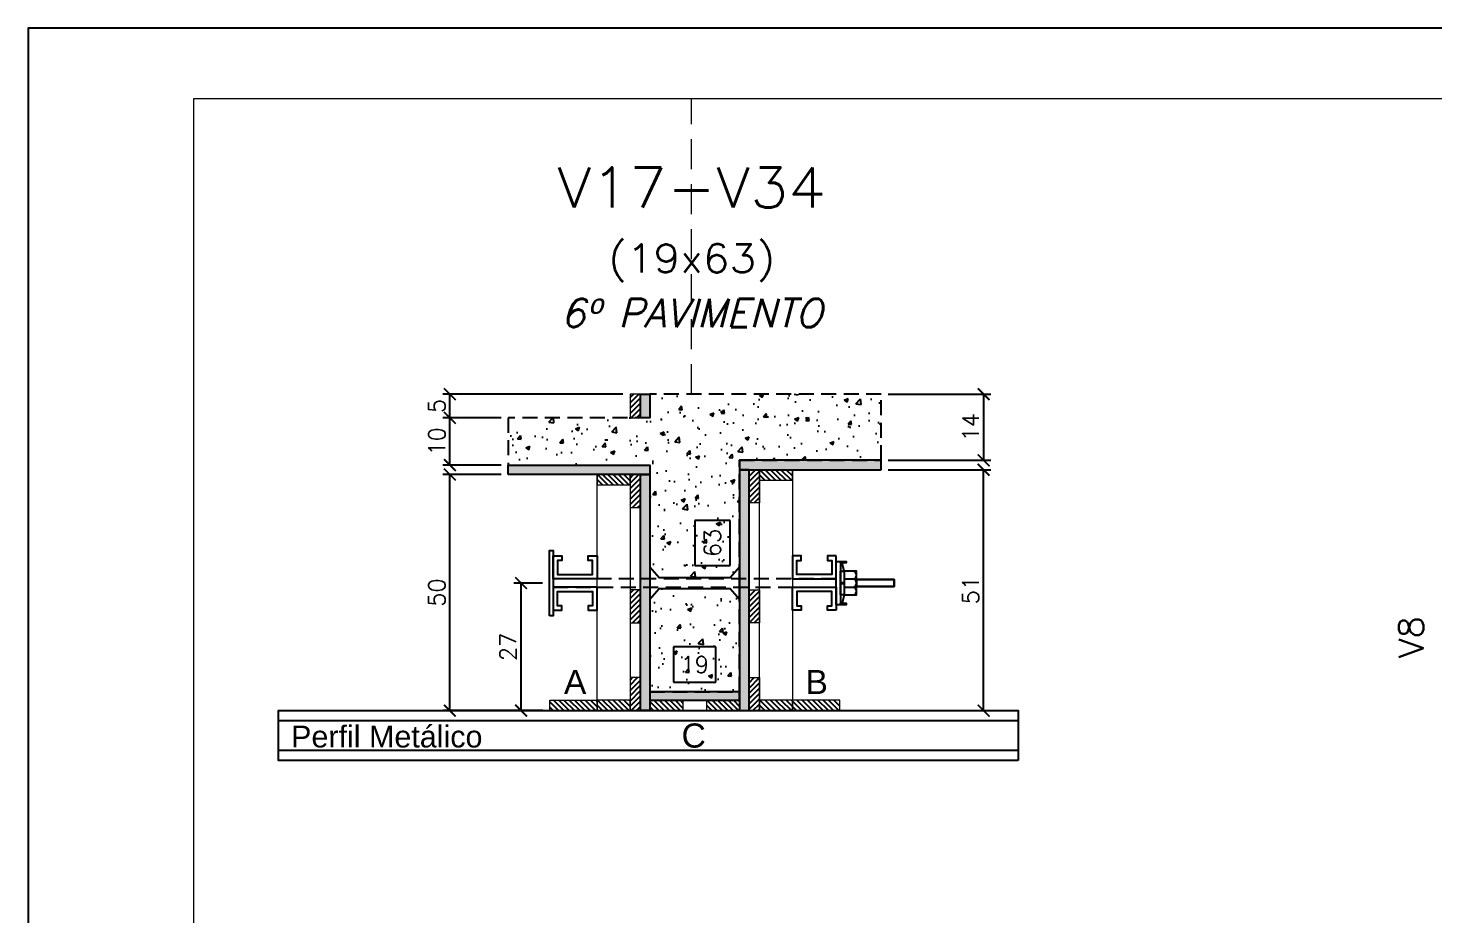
# Model space of a CAD drawing. Extents: x -23436 to 4767, y -4638 to 9755.
# Drawn here: x -20676 to -20081, y 157 to 532 of the extents above; entities that cross this region are included whole.
import ezdxf
from ezdxf.enums import TextEntityAlignment as Align

# ---------------------------------------------------------------- set-up
doc = ezdxf.new("R2010")
doc.units = 0
doc.header["$PDMODE"] = 2
doc.header["$PDSIZE"] = 10
doc.linetypes.add('CABLIN', pattern=[0.35, 0.25, -0.1])
doc.linetypes.add('HIDDEN', pattern=[9.525, 6.35, -3.175])
doc.layers.get('0').update_dxf_attribs({"lineweight": 13})
doc.layers.get('Defpoints').update_dxf_attribs({"lineweight": 13})
for name, color, linetype in [('Barra de Ancoragem', 20, 'Continuous'), ('Concreto', 250, 'HIDDEN'), ('Cota', 4, 'Continuous'), ('Cota Seção (2x)', 4, 'Continuous'), ('Hachura', 252, 'CABLIN'), ('MB Logo', 255, 'Continuous'), ('Painéis', 200, 'Continuous'), ('Perfil Metálico', 224, 'Continuous'), ('Texto de Titulo', 7, 'Continuous'), ('Texto Qtd Sarr', 242, 'Continuous'), ('Tubo de PVC', 51, 'Continuous')]:
    doc.layers.add(name, color=color, linetype=linetype)
for name, color, linetype, lineweight in [('FOLHA MB', 7, 'Continuous', 13), ('Madeira', 100, 'Continuous', 13), ('Texto Seção', 7, 'Continuous', 15)]:
    doc.layers.add(name, color=color, linetype=linetype, lineweight=lineweight)
doc.layers.add('Laje_Perimetro', color=7, linetype='Continuous', plot=False)
doc.styles.add('ARIAL', font='arial.ttf', dxfattribs={"oblique": 15, "height": 25})
doc.styles.add('REGUA-120', font='ROMANS.shx', dxfattribs={"height": 15})
doc.styles.add('ROMANS', font='romans.shx')
doc.dimstyles.new('Cota Seção (2x)', dxfattribs={"dimtxt": 7, "dimasz": 5, "dimexe": 3, "dimexo": 3, "dimgap": 2, "dimtad": 3, "dimdec": 1, "dimlfac": 0.5, "dimzin": 12, "dimdsep": 46, "dimtxsty": 'ROMANS', "dimblk": 'ARCHTICK', "dimcen": 0, "dimclrd": 4, "dimclre": 4, "dimclrt": 1, "dimadec": 1, "dimazin": 3, "dimtfac": 1, "dimtdec": 1, "dimtmove": 0, "dimatfit": 3, "dimldrblk": 'OBLIQUE', "dimfxl": 1, "dimtolj": 1, "dimtzin": 12, "dimarcsym": 0})
doc.dimstyles.new('Cota Seção interna', dxfattribs={"dimtxt": 7, "dimasz": 6, "dimexe": 0.18, "dimexo": 2, "dimgap": -4, "dimtad": 3, "dimdec": 1, "dimlfac": 0.5, "dimzin": 12, "dimdsep": 46, "dimtxsty": 'ROMANS', "dimblk": 'ARCHTICK', "dimcen": 0.09, "dimse1": 1, "dimse2": 1, "dimsd1": 1, "dimsd2": 1, "dimclrd": 180, "dimclre": 5, "dimclrt": 1, "dimadec": 0, "dimazin": 3, "dimtfac": 1, "dimtdec": 1, "dimtofl": 0, "dimtmove": 0, "dimatfit": 3, "dimldrblk": 'ARCHTICK', "dimfxl": 1, "dimtolj": 1, "dimtzin": 0, "dimarcsym": 0})
pattern_1 = [(315, (2543.5869, -7986.3843), (1.12253202, 1.12253202), [])]
pattern_2 = [(45, (-12063.3896, 23157.8796), (-1.12253202, 1.12253202), [])]
pattern_3 = [(225, (-28674.277, -22620.1594), (1.12253202, -1.12253202), [])]

# ---------------------------------------------------------------- blocks, each defined once
blk = doc.blocks.new('A$C169d8357')
at = {"layer": 'FOLHA MB', "color": 1}
for points in [[(0, 1199.94), (0, 149.94), (1485.02, 149.94), (1485.02, 1199.94)], [(70, 1169.94), (70, 179.94), (1455.02, 179.94), (1455.02, 1169.94)]]:
    blk.add_lwpolyline(points, close=True, dxfattribs=at)
blk = doc.blocks.new('*D983')
at = {"layer": 'Cota Seção (2x)', "color": 180, "lineweight": -2, "transparency": 16777216}
for p, q in [((-20385.03, 270.26), (-20403.03, 270.26)), ((-20403.03, 270.26), (-20403.03, 255.26)), ((-20385.03, 255.26), (-20385.03, 270.26)), ((-20403.03, 255.26), (-20385.03, 255.26))]:
    blk.add_line(p, q, dxfattribs=at)
at = {"layer": 'Defpoints', "color": 0, "transparency": 16777216}
for p in [(-20413.03, 251.26), (-20375.03, 251.26), (-20375.03, 251.26)]:
    blk.add_point(p, dxfattribs=at)
at = {"layer": 'Cota Seção (2x)', "color": 1, "transparency": 16777216, "insert": (-20394.03, 262.76), "char_height": 7, "attachment_point": 5, "style": 'ROMANS'}
blk.add_mtext('\\A1;19', dxfattribs=at)
blk = doc.blocks.new('_ArchTick')
at = {"color": 0, "linetype": 'ByBlock', "const_width": 0.15}
blk.add_lwpolyline([(-0.5, -0.5), (0.5, 0.5)], dxfattribs=at)
blk = doc.blocks.new('*D984')
at = {"layer": 'Cota', "color": 4, "lineweight": -2, "transparency": 16777216}
for p, q in [((-20312.03, 377.26), (-20268.66, 377.26)), ((-20271.66, 377.26), (-20271.66, 349.26)), ((-20312.03, 349.26), (-20268.66, 349.26))]:
    blk.add_line(p, q, dxfattribs=at)
at = {"layer": 'Defpoints', "color": 0, "transparency": 16777216}
for p in [(-20315.03, 377.26), (-20315.03, 349.26), (-20271.66, 349.26)]:
    blk.add_point(p, dxfattribs=at)
at = {"layer": 'Cota', "color": 4, "lineweight": -2, "transparency": 16777216, "xscale": 5, "yscale": 5, "zscale": 5}
for p, rotation in [((-20271.66, 377.26), 90), ((-20271.66, 349.26), 270)]:
    blk.add_blockref('_ArchTick', p, dxfattribs=dict(at, rotation=rotation))
at = {"layer": 'Cota', "color": 1, "transparency": 16777216, "insert": (-20277.16, 363.26), "char_height": 7, "attachment_point": 5, "rotation": 90, "style": 'ROMANS'}
blk.add_mtext('\\A1;14', dxfattribs=at)
blk = doc.blocks.new('_OBLIQUE')
at = {"color": 0, "linetype": 'ByBlock', "lineweight": -2}
for p, q in [((0, 0), (-1, 0)), ((-0.5, -0.5), (0.5, 0.5))]:
    blk.add_line(p, q, dxfattribs=at)
blk = doc.blocks.new('DSADSAD')
at = {"layer": 'Barra de Ancoragem'}
for p, q in [((-12990.96, 7698.42), (-13009.22, 7698.42)), ((-13005.1, 7696.87), (-13008.63, 7697.64)), ((-12995.08, 7696.87), (-12991.55, 7697.64))]:
    blk.add_line(p, q, dxfattribs=at)
at = {"layer": 'Barra de Ancoragem', "flags": 128}
for points in [[(-13009.22, 7700.2), (-12990.96, 7700.2), (-12990.96, 7698.42), (-13009.22, 7698.42)], [(-13008.63, 7698.42), (-13008.63, 7696.05), (-13009.22, 7696.05), (-13009.22, 7698.42)], [(-12995.08, 7698.42), (-12995.08, 7696.87), (-13005.1, 7696.87), (-13005.1, 7698.42)], [(-12990.96, 7698.42), (-12990.96, 7696.05), (-12991.55, 7696.05), (-12991.55, 7698.42)]]:
    blk.add_lwpolyline(points, close=True, dxfattribs=at)
for points in [[(-13005.1, 7696.87), (-13005.1, 7691.61), (-12995.08, 7691.61), (-12995.08, 7696.87)], [(-13000.38, 7696.87), (-13000.38, 7698.42), (-12999.79, 7698.42), (-12999.79, 7696.87), (-13000.38, 7696.87), (-12999.79, 7696.87)]]:
    blk.add_lwpolyline(points, dxfattribs=at)
for points in [[(-13001.86, 7696.87), (-13001.86, 7692.79, 0.666667), (-12998.32, 7692.79, 0.666667)], [(-12998.32, 7696.87), (-12998.32, 7692.79, 0.729796), (-12995.08, 7692.79, 0.729796)]]:
    blk.add_lwpolyline(points, format="xyb", dxfattribs=at)
at = {"layer": 'Barra de Ancoragem'}
blk.add_arc((-13003.48, 7693.31), 1.7, 197.75636, 342.24364, dxfattribs=at)
blk = doc.blocks.new('*D985')
at = {"layer": 'Cota', "color": 4, "lineweight": -2, "transparency": 16777216}
for p, q in [((-20458.55, 297.26), (-20470.6, 297.26)), ((-20467.6, 243.26), (-20467.6, 297.26)), ((-20458.43, 243.26), (-20470.6, 243.26))]:
    blk.add_line(p, q, dxfattribs=at)
at = {"layer": 'Defpoints', "color": 0, "transparency": 16777216}
for p in [(-20467.6, 297.26), (-20455.55, 297.26), (-20455.43, 243.26)]:
    blk.add_point(p, dxfattribs=at)
at = {"layer": 'Cota', "color": 4, "lineweight": -2, "transparency": 16777216, "xscale": 5, "yscale": 5, "zscale": 5}
for p, rotation in [((-20467.6, 297.26), 90), ((-20467.6, 243.26), 270)]:
    blk.add_blockref('_ArchTick', p, dxfattribs=dict(at, rotation=rotation))
at = {"layer": 'Cota', "color": 1, "transparency": 16777216, "insert": (-20473.1, 270.26), "char_height": 7, "attachment_point": 5, "rotation": 90, "style": 'ROMANS'}
blk.add_mtext('\\A1;27', dxfattribs=at)
blk = doc.blocks.new('*D986')
at = {"layer": 'Cota', "color": 4, "lineweight": -2, "transparency": 16777216}
for p, q in [((-20312.03, 345.26), (-20268.66, 345.26)), ((-20271.66, 243.26), (-20271.66, 345.26)), ((-20329.63, 243.26), (-20268.66, 243.26))]:
    blk.add_line(p, q, dxfattribs=at)
at = {"layer": 'Defpoints', "color": 0, "transparency": 16777216}
for p in [(-20315.03, 345.26), (-20271.66, 345.26), (-20332.63, 243.26)]:
    blk.add_point(p, dxfattribs=at)
at = {"layer": 'Cota', "color": 4, "lineweight": -2, "transparency": 16777216, "xscale": 5, "yscale": 5, "zscale": 5}
for p, rotation in [((-20271.66, 345.26), 90), ((-20271.66, 243.26), 270)]:
    blk.add_blockref('_ArchTick', p, dxfattribs=dict(at, rotation=rotation))
at = {"layer": 'Cota', "color": 1, "transparency": 16777216, "insert": (-20277.16, 294.26), "char_height": 7, "attachment_point": 5, "rotation": 90, "style": 'ROMANS'}
blk.add_mtext('\\A1;51', dxfattribs=at)
blk = doc.blocks.new('*D987')
at = {"layer": 'Cota Seção (2x)', "color": 180, "lineweight": -2, "transparency": 16777216}
for p, q in [((-20379.03, 323.76), (-20394.03, 323.76)), ((-20394.03, 323.76), (-20394.03, 304.76)), ((-20379.03, 304.76), (-20379.03, 323.76)), ((-20394.03, 304.76), (-20379.03, 304.76))]:
    blk.add_line(p, q, dxfattribs=at)
at = {"layer": 'Defpoints', "color": 0, "transparency": 16777216}
for p in [(-20375.03, 377.26), (-20375.03, 377.26), (-20375.03, 251.26)]:
    blk.add_point(p, dxfattribs=at)
at = {"layer": 'Cota Seção (2x)', "color": 1, "transparency": 16777216, "insert": (-20386.53, 314.26), "char_height": 7, "attachment_point": 5, "rotation": 90, "style": 'ROMANS'}
blk.add_mtext('\\A1;63', dxfattribs=at)
blk = doc.blocks.new('*D988')
at = {"layer": 'Cota', "color": 4, "lineweight": -2, "transparency": 16777216}
for p, q in [((-20476.03, 343.26), (-20500.76, 343.26)), ((-20497.76, 243.26), (-20497.76, 343.26)), ((-20458.43, 243.26), (-20500.76, 243.26))]:
    blk.add_line(p, q, dxfattribs=at)
at = {"layer": 'Defpoints', "color": 0, "transparency": 16777216}
for p in [(-20497.76, 343.26), (-20473.03, 343.26), (-20455.43, 243.26)]:
    blk.add_point(p, dxfattribs=at)
at = {"layer": 'Cota', "color": 4, "lineweight": -2, "transparency": 16777216, "xscale": 5, "yscale": 5, "zscale": 5}
for p, rotation in [((-20497.76, 343.26), 90), ((-20497.76, 243.26), 270)]:
    blk.add_blockref('_ArchTick', p, dxfattribs=dict(at, rotation=rotation))
at = {"layer": 'Cota', "color": 1, "transparency": 16777216, "insert": (-20503.26, 293.26), "char_height": 7, "attachment_point": 5, "rotation": 90, "style": 'ROMANS'}
blk.add_mtext('\\A1;50', dxfattribs=at)
blk = doc.blocks.new('*D989')
at = {"layer": 'Cota', "color": 4, "lineweight": -2, "transparency": 16777216}
for p, q in [((-20476.03, 367.26), (-20500.76, 367.26)), ((-20497.76, 347.26), (-20497.76, 367.26)), ((-20476.03, 347.26), (-20500.76, 347.26))]:
    blk.add_line(p, q, dxfattribs=at)
at = {"layer": 'Defpoints', "color": 0, "transparency": 16777216}
for p in [(-20497.76, 367.26), (-20473.03, 367.26), (-20473.03, 347.26)]:
    blk.add_point(p, dxfattribs=at)
at = {"layer": 'Cota', "color": 4, "lineweight": -2, "transparency": 16777216, "xscale": 5, "yscale": 5, "zscale": 5}
for p, rotation in [((-20497.76, 367.26), 90), ((-20497.76, 347.26), 270)]:
    blk.add_blockref('_ArchTick', p, dxfattribs=dict(at, rotation=rotation))
at = {"layer": 'Cota', "color": 1, "transparency": 16777216, "insert": (-20503.26, 357.26), "char_height": 7, "attachment_point": 5, "rotation": 90, "style": 'ROMANS'}
blk.add_mtext('\\A1;10', dxfattribs=at)
blk = doc.blocks.new('*D990')
at = {"layer": 'Cota', "color": 4, "lineweight": -2, "transparency": 16777216}
for p, q in [((-20424.43, 377.26), (-20500.76, 377.26)), ((-20497.76, 367.26), (-20497.76, 377.26)), ((-20476.03, 367.26), (-20500.76, 367.26))]:
    blk.add_line(p, q, dxfattribs=at)
at = {"layer": 'Defpoints', "color": 0, "transparency": 16777216}
for p in [(-20497.76, 377.26), (-20421.43, 377.26), (-20473.03, 367.26)]:
    blk.add_point(p, dxfattribs=at)
at = {"layer": 'Cota', "color": 4, "lineweight": -2, "transparency": 16777216, "xscale": 5, "yscale": 5, "zscale": 5}
for p, rotation in [((-20497.76, 377.26), 90), ((-20497.76, 367.26), 270)]:
    blk.add_blockref('_ArchTick', p, dxfattribs=dict(at, rotation=rotation))
at = {"layer": 'Cota', "color": 1, "transparency": 16777216, "insert": (-20503.26, 372.26), "char_height": 7, "attachment_point": 5, "rotation": 90, "style": 'ROMANS'}
blk.add_mtext('\\A1;5', dxfattribs=at)
blk = doc.blocks.new('titulo1')
at = {"layer": 'Defpoints', "color": 252, "linetype": 'HIDDEN', "ltscale": 2}
blk.add_line((0, 0), (0, 125), dxfattribs=at)
at = {"layer": 'Defpoints', "style": 'ROMANS', "oblique": 15}
blk.add_attdef('FOLHA', text='', height=10, dxfattribs=at).set_placement((0, 15.58), align=Align.MIDDLE_CENTER)
at = {"layer": 'Texto Qtd Sarr', "color": 3, "style": 'ROMANS', "oblique": 15}
for tag, height, p in [('TITULO', 17, (0, 71.45)), ('SEÇÃO', 12, (0, 41.55))]:
    blk.add_attdef(tag, text='', height=height, dxfattribs=at).set_placement(p, align=Align.MIDDLE_CENTER)

msp = doc.modelspace()

# ---------------------------------------------------------------- hatches: boundary and pattern name
at = {"layer": 'Concreto'}
h = msp.add_hatch(dxfattribs=at)
h.set_pattern_fill('AR-CONC', color=256, scale=2.5)
h.set_pattern_definition([(50, (-89.497, 55.398), (17.931505, -1.568803), [1.875, -20.625]), (355, (-89.497, 55.398), (-3.468783, 18.804803), [1.5, -16.5]), (100.45144, (-88.003, 55.267), (14.462721, 17.236), [1.593505, -17.528553]), (46.1842, (-89.497, 60.398), (26.681033, -4.137982), [2.8125, -30.9375]), (96.63564, (-87.274, 60.053), (23.36655, 24.352965), [2.39026, -26.292844]), (351.18416, (-89.497, 60.398), (23.36655, 24.352965), [2.25, -24.75]), (21, (-86.997, 59.148), (14.922676, -10.065472), [1.875, -20.625]), (326, (-86.997, 59.148), (6.082883, 18.128751), [1.5, -16.5]), (71.45144, (-85.754, 58.31), (21.00556, 8.063279), [1.593505, -17.528553]), (37.5, (-89.497, 55.398), (0.3039964, 8.3223463), [0, -16.3, 0, -16.75, 0, -16.5625]), (7.5, (-89.497, 55.398), (6.5767384, 9.8602928), [0, -9.55, 0, -15.925, 0, -6.3125]), (327.5, (-95.072, 55.398), (13.345561, -0.5638718), [0, -6.25, 0, -19.5, 0, -25.875]), (317.5, (-97.572, 55.398), (14.579654, 2.5026246), [0, -8.125, 0, -12.95, 0, -18.375])])
h.paths.add_polyline_path([(-20375.03, 290.48), (-20379.03, 294.98), (-20409.03, 294.98), (-20413.03, 290.48), (-20413.03, 251.26), (-20375.03, 251.26)])
h.paths.add_polyline_path([(-20375.03, 349.26), (-20315.03, 349.26), (-20315.03, 377.26), (-20413.03, 377.26), (-20413.03, 367.26), (-20417.03, 367.26), (-20421.43, 367.26), (-20473.03, 367.26), (-20473.03, 347.26), (-20413.03, 347.26), (-20413.03, 343.26), (-20413.03, 304.04), (-20409.03, 299.54), (-20379.03, 299.54), (-20375.03, 304.04), (-20375.03, 345.26)])
h.paths.add_polyline_path([(-20400.78, 257.51), (-20387.28, 257.51), (-20387.28, 268.01), (-20400.78, 268.01)], flags=24)
h.paths.add_polyline_path([(-20381.28, 307.01), (-20381.28, 321.51), (-20391.78, 321.51), (-20391.78, 307.01)], flags=24)
at = {"layer": 'Hachura'}
h = msp.add_hatch(dxfattribs=at)
h.set_pattern_fill('ANSI31', color=256, scale=0.5, angle=360, style=0)
h.set_pattern_definition([(45, (-12063.3896, 23281.8796), (-1.12253202, 1.12253202), [])])
h.paths.add_polyline_path([(-20421.43, 367.26), (-20417.03, 367.26), (-20417.03, 377.26), (-20421.43, 377.26)])
h = msp.add_hatch(color=256, dxfattribs=at)
h.dxf.hatch_style = 1
h.paths.add_polyline_path([(-20417.03, 377.26), (-20413.03, 377.26), (-20413.03, 367.26), (-20417.03, 367.26)])
h = msp.add_hatch(color=256, dxfattribs=at)
h.dxf.hatch_style = 1
h.paths.add_polyline_path([(-20473.03, 343.26), (-20473.03, 347.26), (-20413.03, 347.26), (-20413.03, 343.26)])
h = msp.add_hatch(color=256, dxfattribs=at)
h.dxf.hatch_style = 1
h.paths.add_polyline_path([(-20315.03, 345.26), (-20315.03, 349.26), (-20375.03, 349.26), (-20375.03, 345.26)])
h = msp.add_hatch(dxfattribs=at)
h.set_pattern_fill('ANSI31', color=256, scale=0.5, angle=270, style=0)
h.set_pattern_definition([(315, (2497.1869, -7890.7843), (1.12253202, 1.12253202), [])])
h.paths.add_polyline_path([(-20421.43, 338.86), (-20421.43, 343.26), (-20435.43, 343.26), (-20435.43, 338.86)])
h = msp.add_hatch(dxfattribs=at)
h.set_pattern_fill('ANSI31', color=256, scale=0.5, angle=180, style=0)
h.set_pattern_definition([(225, (-28674.277, -22571.3607), (1.12253202, -1.12253202), [])])
h.paths.add_polyline_path([(-20417.03, 343.26), (-20421.43, 343.26), (-20421.43, 329.26), (-20417.03, 329.26)])
h = msp.add_hatch(color=256, dxfattribs=at)
h.dxf.hatch_style = 1
h.paths.add_polyline_path([(-20417.03, 343.26), (-20413.03, 343.26), (-20413.03, 243.26), (-20417.03, 243.26)])
h = msp.add_hatch(color=256, dxfattribs=at)
h.dxf.hatch_style = 1
h.paths.add_polyline_path([(-20371.03, 345.26), (-20375.03, 345.26), (-20375.03, 243.26), (-20371.03, 243.26)])
h = msp.add_hatch(dxfattribs=at)
h.set_pattern_fill('ANSI31', color=256, scale=0.5, angle=180, style=0)
h.set_pattern_definition([(225, (-28674.277, -22569.3607), (1.12253202, -1.12253202), [])])
h.paths.add_polyline_path([(-20371.03, 345.26), (-20366.63, 345.26), (-20366.63, 331.26), (-20371.03, 331.26)])
h = msp.add_hatch(dxfattribs=at)
h.set_pattern_fill('ANSI31', color=256, scale=0.5, angle=270, style=0)
h.set_pattern_definition([(315, (2565.9869, -7888.7843), (1.12253202, 1.12253202), [])])
h.paths.add_polyline_path([(-20352.63, 340.86), (-20352.63, 345.26), (-20366.63, 345.26), (-20366.63, 340.86)])
h = msp.add_hatch(dxfattribs=at)
h.set_pattern_fill('ANSI31', color=256, scale=0.5, angle=180, style=0)
h.set_pattern_definition(pattern_3)
h.paths.add_polyline_path([(-20417.03, 294.46), (-20421.43, 294.46), (-20421.43, 280.46), (-20417.03, 280.46)])
h = msp.add_hatch(dxfattribs=at)
h.set_pattern_fill('ANSI31', color=256, scale=0.5, angle=180, style=0)
h.set_pattern_definition(pattern_3)
h.paths.add_polyline_path([(-20371.03, 294.46), (-20366.63, 294.46), (-20366.63, 280.46), (-20371.03, 280.46)])
h = msp.add_hatch(dxfattribs=at)
h.set_pattern_fill('ANSI31', color=256, scale=0.5, angle=360, style=0)
h.set_pattern_definition(pattern_2)
h.paths.add_polyline_path([(-20421.43, 243.26), (-20417.03, 243.26), (-20417.03, 257.26), (-20421.43, 257.26)])
h = msp.add_hatch(dxfattribs=at)
h.set_pattern_fill('ANSI31', color=256, scale=0.5, angle=360, style=0)
h.set_pattern_definition(pattern_2)
h.paths.add_polyline_path([(-20366.63, 243.26), (-20371.03, 243.26), (-20371.03, 257.26), (-20366.63, 257.26)])
h = msp.add_hatch(color=256, dxfattribs=at)
h.dxf.hatch_style = 1
h.paths.add_polyline_path([(-20375.03, 247.66), (-20375.03, 251.26), (-20413.03, 251.26), (-20413.03, 247.66)])
h = msp.add_hatch(dxfattribs=at)
h.set_pattern_fill('ANSI31', color=256, scale=0.5, angle=270, style=0)
h.set_pattern_definition([(315, (2539.1869, -7986.3843), (1.12253202, 1.12253202), [])])
h.paths.add_polyline_path([(-20455.43, 243.26), (-20455.43, 247.66), (-20435.43, 247.66), (-20435.43, 243.26)])
h = msp.add_hatch(dxfattribs=at)
h.set_pattern_fill('ANSI31', color=256, scale=0.5, angle=270, style=0)
h.set_pattern_definition([(315, (2497.1869, -7986.3843), (1.12253202, 1.12253202), [])])
h.paths.add_polyline_path([(-20421.43, 243.26), (-20421.43, 247.66), (-20435.43, 247.66), (-20435.43, 243.26)])
h = msp.add_hatch(dxfattribs=at)
h.set_pattern_fill('ANSI31', color=256, scale=0.5, angle=270, style=0)
h.set_pattern_definition(pattern_1)
h.paths.add_polyline_path([(-20413.03, 243.26), (-20413.03, 247.66), (-20399.03, 247.66), (-20399.03, 243.26)])
h = msp.add_hatch(dxfattribs=at)
h.set_pattern_fill('ANSI31', color=256, scale=0.5, angle=270, style=0)
h.set_pattern_definition(pattern_1)
h.paths.add_polyline_path([(-20375.03, 243.26), (-20375.03, 247.66), (-20389.03, 247.66), (-20389.03, 243.26)])
h = msp.add_hatch(dxfattribs=at)
h.set_pattern_fill('ANSI31', color=256, scale=0.5, angle=270, style=0)
h.set_pattern_definition([(315, (2565.9869, -7986.3843), (1.12253202, 1.12253202), [])])
h.paths.add_polyline_path([(-20352.63, 243.26), (-20352.63, 247.66), (-20366.63, 247.66), (-20366.63, 243.26)])
h = msp.add_hatch(dxfattribs=at)
h.set_pattern_fill('ANSI31', color=256, scale=0.5, angle=270, style=0)
h.set_pattern_definition([(315, (2547.9869, -7986.3843), (1.12253202, 1.12253202), [])])
h.paths.add_polyline_path([(-20332.63, 243.26), (-20332.63, 247.66), (-20352.63, 247.66), (-20352.63, 243.26)])

# ---------------------------------------------------------------- linework, layer by layer
at = {"layer": 'Barra de Ancoragem', "flags": 128}
msp.add_lwpolyline([(-20455.55, 283.39), (-20455.55, 311.13), (-20453.95, 311.13), (-20453.95, 283.39)], close=True, dxfattribs=at)
at = {"layer": 'Barra de Ancoragem'}
for points in [[(-20453.95, 308.74), (-20452.11, 308.74), (-20450.26, 308.74), (-20450.26, 306.89), (-20452.11, 306.89), (-20452.11, 300.88), (-20437.28, 300.88), (-20437.28, 306.89), (-20439.13, 306.89), (-20439.13, 308.74), (-20437.28, 308.74), (-20435.43, 308.74), (-20435.43, 299.04), (-20453.95, 299.04)], [(-20334.11, 308.74), (-20335.96, 308.74), (-20337.81, 308.74), (-20337.81, 306.89), (-20335.96, 306.89), (-20335.96, 300.88), (-20350.79, 300.88), (-20350.79, 306.89), (-20348.94, 306.89), (-20348.94, 308.74), (-20350.79, 308.74), (-20352.63, 308.74), (-20352.63, 299.04), (-20334.11, 299.04)], [(-20325.52, 298.73), (-20309.62, 298.73), (-20309.62, 295.79), (-20325.52, 295.79)], [(-20309.62, 295.79), (-20309.62, 298.73), (-20325.52, 298.73), (-20325.52, 295.79)], [(-20453.95, 285.78), (-20452.11, 285.78), (-20450.26, 285.78), (-20450.26, 287.63), (-20452.11, 287.63), (-20452.11, 293.64), (-20437.28, 293.64), (-20437.28, 287.63), (-20439.13, 287.63), (-20439.13, 285.78), (-20437.28, 285.78), (-20435.43, 285.78), (-20435.43, 295.48), (-20453.95, 295.48)], [(-20334.11, 285.78), (-20335.96, 285.78), (-20337.81, 285.78), (-20337.81, 287.63), (-20335.96, 287.63), (-20335.96, 293.64), (-20350.79, 293.64), (-20350.79, 287.63), (-20348.94, 287.63), (-20348.94, 285.78), (-20350.79, 285.78), (-20352.63, 285.78), (-20352.63, 295.48), (-20334.11, 295.48)]]:
    msp.add_lwpolyline(points, close=True, dxfattribs=at)
at = {"layer": 'Barra de Ancoragem', "linetype": 'HIDDEN'}
msp.add_lwpolyline([(-20334.11, 295.48), (-20334.11, 299.04), (-20453.95, 299.04), (-20453.95, 295.48)], close=True, dxfattribs=at)
at = {"layer": 'Concreto'}
msp.add_lwpolyline([(-20375.03, 349.26), (-20315.03, 349.26), (-20315.03, 377.26), (-20413.03, 377.26), (-20413.03, 367.26), (-20473.03, 367.26), (-20473.03, 347.26), (-20413.03, 347.26), (-20413.03, 251.26), (-20375.03, 251.26)], close=True, dxfattribs=at)
at = {"layer": 'Laje_Perimetro'}
msp.add_lwpolyline([(-19191.38, 532.26), (-20676.4, 532.26), (-20676.4, -517.74), (-19191.38, -517.74)], close=True, dxfattribs=at)
at = {"layer": 'Madeira'}
for points in [[(-20421.43, 367.26), (-20417.03, 367.26), (-20417.03, 377.26), (-20421.43, 377.26)], [(-20421.43, 338.86), (-20421.43, 343.26), (-20435.43, 343.26), (-20435.43, 338.86)], [(-20435.43, 343.26), (-20421.43, 343.26), (-20421.43, 243.26), (-20435.43, 243.26)], [(-20417.03, 343.26), (-20421.43, 343.26), (-20421.43, 329.26), (-20417.03, 329.26)], [(-20371.03, 345.26), (-20366.63, 345.26), (-20366.63, 331.26), (-20371.03, 331.26)], [(-20352.63, 340.86), (-20352.63, 345.26), (-20366.63, 345.26), (-20366.63, 340.86)], [(-20352.63, 243.26), (-20366.63, 243.26), (-20366.63, 345.26), (-20352.63, 345.26)], [(-20417.03, 294.46), (-20421.43, 294.46), (-20421.43, 280.46), (-20417.03, 280.46)], [(-20371.03, 294.46), (-20366.63, 294.46), (-20366.63, 280.46), (-20371.03, 280.46)], [(-20421.43, 243.26), (-20417.03, 243.26), (-20417.03, 257.26), (-20421.43, 257.26)], [(-20366.63, 243.26), (-20371.03, 243.26), (-20371.03, 257.26), (-20366.63, 257.26)], [(-20455.43, 243.26), (-20455.43, 247.66), (-20435.43, 247.66), (-20435.43, 243.26)], [(-20421.43, 243.26), (-20421.43, 247.66), (-20435.43, 247.66), (-20435.43, 243.26)], [(-20413.03, 243.26), (-20413.03, 247.66), (-20399.03, 247.66), (-20399.03, 243.26)], [(-20375.03, 243.26), (-20375.03, 247.66), (-20389.03, 247.66), (-20389.03, 243.26)], [(-20352.63, 243.26), (-20352.63, 247.66), (-20366.63, 247.66), (-20366.63, 243.26)], [(-20332.63, 243.26), (-20332.63, 247.66), (-20352.63, 247.66), (-20352.63, 243.26)]]:
    msp.add_lwpolyline(points, close=True, dxfattribs=at)
at = {"layer": 'Painéis'}
for points in [[(-20417.03, 377.26), (-20413.03, 377.26), (-20413.03, 367.26), (-20417.03, 367.26)], [(-20473.03, 343.26), (-20473.03, 347.26), (-20413.03, 347.26), (-20413.03, 343.26)], [(-20315.03, 345.26), (-20315.03, 349.26), (-20375.03, 349.26), (-20375.03, 345.26)], [(-20417.03, 343.26), (-20413.03, 343.26), (-20413.03, 243.26), (-20417.03, 243.26)], [(-20371.03, 345.26), (-20375.03, 345.26), (-20375.03, 243.26), (-20371.03, 243.26)], [(-20375.03, 247.66), (-20375.03, 251.26), (-20413.03, 251.26), (-20413.03, 247.66)]]:
    msp.add_lwpolyline(points, close=True, dxfattribs=at)
at = {"layer": 'Perfil Metálico'}
msp.add_lwpolyline([(-20257.02, 222.19), (-20570.36, 222.19), (-20570.36, 243.26), (-20257.02, 243.26)], close=True, dxfattribs=at)
for points in [[(-20570.36, 239.1), (-20257.02, 239.1)], [(-20257.02, 226.35), (-20570.36, 226.35)]]:
    msp.add_lwpolyline(points, dxfattribs=at)
at = {"layer": 'Tubo de PVC'}
msp.add_lwpolyline([(-20413.03, 304.04), (-20413.03, 304.04), (-20413.03, 290.48), (-20409.03, 294.98), (-20379.03, 294.98), (-20375.03, 290.48), (-20375.03, 304.04), (-20379.03, 299.54), (-20409.03, 299.54)], close=True, dxfattribs=at)

# ---------------------------------------------------------------- block references
at = {"layer": 'Barra de Ancoragem', "rotation": 90.00000000000001}
msp.add_blockref('DSADSAD', (-12633.91, 13297.35), dxfattribs=at)
at = {"layer": 'MB Logo'}
msp.add_blockref('A$C169d8357', (-20676.4, -667.68), dxfattribs=at)
at = {"layer": 'Texto Seção'}
ref = msp.add_blockref('titulo1', (-20395.38, 377.26), dxfattribs=at)
ref.add_attrib('TITULO', 'V17-V34', dxfattribs={"layer": 'Texto de Titulo', "color": 7, "height": 17, "style": 'ROMANS', "width": 1.1}).set_placement((-20395.38, 464.76), align=Align.MIDDLE_CENTER)
ref.add_attrib('SEÇÃO', '(19x63)', dxfattribs={"layer": 'Texto de Titulo', "color": 7, "height": 12, "style": 'ROMANS', "width": 1.1}).set_placement((-20395.38, 434.76), align=Align.MIDDLE_CENTER)
ref.add_attrib('REAPROVEITAMENTO', '6º PAVIMENTO', dxfattribs={"layer": 'Texto de Titulo', "color": 7, "height": 12, "style": 'ROMANS', "oblique": 15}).set_placement((-20395.38, 411.63), align=Align.MIDDLE_CENTER)

# ---------------------------------------------------------------- texts
at = {"layer": 'Texto Seção', "style": 'REGUA-120', "width": 1.05}
msp.add_text('V8', height=10.4, rotation=90, dxfattribs=at).set_placement((-20090.57, 274.35), align=Align.MIDDLE_CENTER)
at = {"layer": 'Texto Seção', "color": 0, "linetype": 'Continuous', "style": 'ARIAL'}
for s, p in [('A', (-20444.69, 255.39)), ('B', (-20342.38, 255.39)), ('C', (-20394.47, 232.72))]:
    msp.add_text(s, height=10.22, dxfattribs=at).set_placement(p, align=Align.MIDDLE_CENTER)
at = {"layer": 'Texto Seção', "style": 'ARIAL'}
msp.add_text('Perfil Metálico', height=9.24, dxfattribs=at).set_placement((-20524.47, 232.28), align=Align.MIDDLE_CENTER)

# ---------------------------------------------------------------- dimensions: what is measured, and where the dimension line sits
at = {"layer": 'Cota'}
for base, p1, p2, picture, middle in [((-20497.76, 377.26), (-20473.03, 367.26), (-20421.43, 377.26), '*D990', (-20503.26, 372.26)), ((-20271.66, 349.26), (-20315.03, 377.26), (-20315.03, 349.26), '*D984', (-20277.16, 363.26)), ((-20497.76, 367.26), (-20473.03, 347.26), (-20473.03, 367.26), '*D989', (-20503.26, 357.26)), ((-20497.76, 343.26), (-20455.43, 243.26), (-20473.03, 343.26), '*D988', (-20503.26, 293.26)), ((-20271.66, 345.26), (-20332.63, 243.26), (-20315.03, 345.26), '*D986', (-20277.16, 294.26)), ((-20467.6, 297.26), (-20455.43, 243.26), (-20455.55, 297.26), '*D985', (-20473.1, 270.26))]:
    dim = msp.add_linear_dim(base=base, p1=p1, p2=p2, angle=90, dimstyle='Cota Seção (2x)', dxfattribs=at)
    dim.commit()
    dim.dimension.update_dxf_attribs({"geometry": picture, "text_midpoint": middle})
at = {"layer": 'Cota Seção (2x)'}
dim = msp.add_linear_dim(base=(-20375.03, 377.26), p1=(-20375.03, 251.26), p2=(-20375.03, 377.26), angle=90, dimstyle='Cota Seção interna', dxfattribs=at)
dim.commit()
dim.dimension.update_dxf_attribs({"geometry": '*D987', "text_midpoint": (-20386.53, 314.26)})
dim = msp.add_linear_dim(base=(-20375.03, 251.26), p1=(-20413.03, 251.26), p2=(-20375.03, 251.26), dimstyle='Cota Seção interna', dxfattribs=at)
dim.commit()
dim.dimension.update_dxf_attribs({"geometry": '*D983', "text_midpoint": (-20394.03, 262.76)})

doc.saveas('drawing.dxf')
